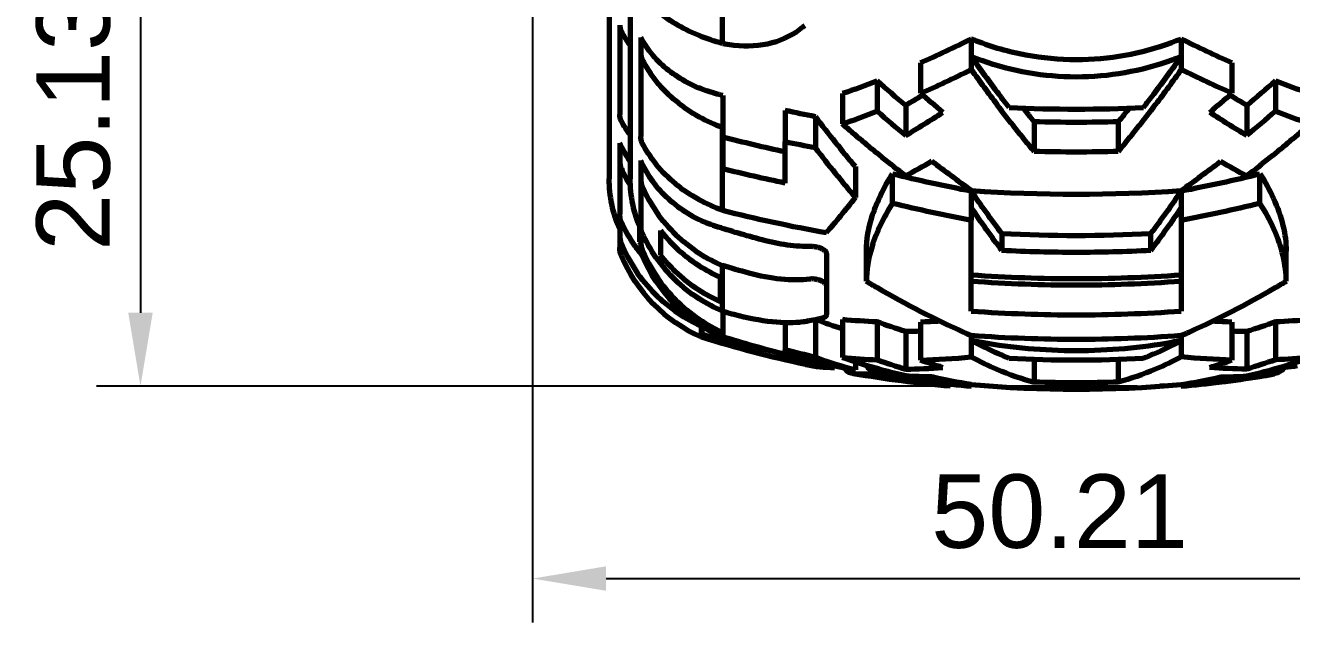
# Model space of a CAD drawing. Header units: millimetres. Extents: x 0 to 1189, y 0 to 841.
# Drawn here: x 160 to 220.4, y 256.1 to 284.5 of the extents above; entities that cross this region are included whole.
import ezdxf

# ---------------------------------------------------------------- set-up
doc = ezdxf.new("R2010")
doc.units = ezdxf.units.MM
doc.header["$LTSCALE"] = 0.75
doc.layers.add('FD_Dimensions', color=7, linetype='Continuous', lineweight=35)
doc.layers.add('Visible', color=7, linetype='Continuous', lineweight=70)
doc.styles.get("Standard").update_dxf_attribs({"font": 'arial.ttf'})
doc.dimstyles.new('Dim-ISO-25', dxfattribs={"dimtxt": 3.5, "dimasz": 3.5, "dimexe": 2.1, "dimexo": 2.1, "dimgap": 1.4, "dimtad": 1, "dimzin": 12, "dimdsep": 46, "dimtxsty": 'Standard', "dimcen": 0, "dimazin": 3, "dimtp": 0.1, "dimtm": 0.1, "dimtfac": 0.714286, "dimtmove": 0, "dimatfit": 3, "dimfxl": 1, "dimtzin": 12, "dimarcsym": 0})

# ---------------------------------------------------------------- blocks, each defined once
blk = doc.blocks.new('*D34')
at = {"layer": 'Defpoints', "color": 0, "transparency": 16777216}
for p in [(184.200561, 301.592455), (234.410561, 292.477258), (234.410561, 258.191342)]:
    blk.add_point(p, dxfattribs=at)
at = {"layer": 'FD_Dimensions', "color": 0, "lineweight": -2, "transparency": 16777216}
for p, q in [((184.200561, 299.492455), (184.200561, 256.091342)), ((234.410561, 290.377258), (234.410561, 256.091342)), ((187.700561, 258.191342), (230.910561, 258.191342))]:
    blk.add_line(p, q, dxfattribs=at)
at = {"layer": 'FD_Dimensions', "color": 0, "transparency": 16777216}
for points in [[(187.700561, 258.774675), (187.700561, 257.608008), (184.200561, 258.191342)], [(230.910561, 258.774675), (230.910561, 257.608008), (234.410561, 258.191342)]]:
    blk.add_solid(points, dxfattribs=at)
at = {"layer": 'FD_Dimensions', "color": 0, "transparency": 16777216, "insert": (209.305561, 261.378347), "char_height": 3.5, "attachment_point": 5}
blk.add_mtext('50.21', dxfattribs=at)
blk = doc.blocks.new('*D36')
at = {"layer": 'Defpoints', "color": 0, "transparency": 16777216}
for p in [(239.910561, 292.477258), (165.522083, 267.346783), (215.100562, 267.346783)]:
    blk.add_point(p, dxfattribs=at)
at = {"layer": 'FD_Dimensions', "color": 0, "lineweight": -2, "transparency": 16777216}
for p, q in [((237.810561, 292.477258), (163.422083, 292.477258)), ((165.522083, 288.977258), (165.522083, 270.846783)), ((213.000562, 267.346783), (163.422083, 267.346783))]:
    blk.add_line(p, q, dxfattribs=at)
at = {"layer": 'FD_Dimensions', "color": 0, "transparency": 16777216}
for points in [[(164.93875, 288.977258), (166.105416, 288.977258), (165.522083, 292.477258)], [(164.93875, 270.846783), (166.105416, 270.846783), (165.522083, 267.346783)]]:
    blk.add_solid(points, dxfattribs=at)
at = {"layer": 'FD_Dimensions', "color": 0, "transparency": 16777216, "insert": (162.333884, 279.912021), "char_height": 3.5, "attachment_point": 5, "rotation": 90}
blk.add_mtext('25.13', dxfattribs=at)

msp = doc.modelspace()

# ---------------------------------------------------------------- linework, layer by layer
at = {"layer": 'Visible', "extrusion": (0, 1, 0)}
for p, q in [((187.851, 338.531), (187.851, 277.223)), ((188.851, 338.531), (188.851, 277.223)), ((193.249, 283.672), (193.249, 289.013)), ((188.351, 284.547), (188.351, 280.289)), ((189.351, 283.959), (189.351, 283.215)), ((205.101, 283.88), (205.101, 283.049)), ((215.101, 283.88), (215.101, 283.049)), ((189.351, 283.215), (189.351, 279.236)), ((205.101, 283.049), (205.101, 282.427)), ((215.101, 283.049), (215.101, 282.427)), ((202.683, 282.741), (202.683, 281.296)), ((217.518, 282.741), (217.518, 281.296)), ((200.616, 281.887), (200.616, 280.443)), ((219.585, 281.887), (219.585, 280.443)), ((193.26, 281.19), (193.26, 279.67)), ((198.962, 281.282), (198.962, 279.837)), ((201.976, 280.717), (201.976, 279.287)), ((218.226, 280.717), (218.226, 279.287)), ((196.231, 280.476), (196.231, 278.98)), ((197.675, 280.182), (197.675, 278.696)), ((208.101, 279.939), (208.101, 278.526)), ((212.101, 279.939), (212.101, 278.526)), ((193.26, 279.67), (193.249, 279.672)), ((193.249, 275.725), (193.249, 279.672)), ((193.26, 279.67), (193.26, 277.703)), ((188.351, 278.929), (188.351, 278.077)), ((196.231, 277.019), (196.231, 278.98)), ((188.351, 278.077), (188.351, 275.538)), ((189.351, 278.091), (189.351, 277.223)), ((199.578, 277.806), (199.578, 276.342)), ((189.351, 277.223), (189.351, 275.019)), ((201.351, 276.068), (201.351, 277.467)), ((218.851, 276.068), (218.851, 277.467)), ((205.101, 276.645), (205.101, 275.851)), ((215.101, 276.645), (215.101, 275.851)), ((205.101, 275.851), (205.101, 275.256)), ((215.101, 275.851), (215.101, 275.256)), ((188.351, 275.431), (188.351, 274.525)), ((205.101, 270.927), (205.101, 275.256)), ((215.101, 275.256), (215.101, 270.927)), ((188.351, 274.525), (188.351, 273.952)), ((189.301, 274.964), (189.301, 274.222)), ((189.351, 275.019), (189.351, 274.232)), ((190.301, 274.762), (190.301, 273.589)), ((206.559, 274.605), (206.559, 273.808)), ((213.642, 274.605), (213.642, 273.808)), ((189.351, 274.232), (189.351, 273.952)), ((198.21, 273.663), (198.21, 272.124)), ((200.101, 272.349), (200.101, 273.781)), ((220.101, 272.349), (220.101, 273.781)), ((193.249, 270.925), (193.249, 273.092)), ((193.154, 271.375), (193.154, 272.537)), ((198.21, 272.124), (198.21, 270.765)), ((193.26, 270.922), (193.26, 269.914)), ((196.231, 270.384), (196.231, 269.074)), ((197.675, 270.529), (197.675, 268.728)), ((198.962, 270.519), (198.962, 268.715)), ((200.616, 270.412), (200.616, 268.609)), ((202.683, 270.401), (202.683, 268.595)), ((217.518, 270.401), (217.518, 268.595)), ((219.585, 270.412), (219.585, 268.609)), ((192.258, 270.21), (192.249, 270.212)), ((192.249, 269.679), (192.249, 270.212)), ((192.26, 270.208), (192.26, 269.821)), ((193.26, 269.914), (193.249, 269.917)), ((193.249, 269.679), (193.249, 269.917)), ((193.26, 269.914), (193.26, 269.695)), ((201.976, 269.949), (201.976, 268.164)), ((205.101, 269.756), (205.101, 269.524)), ((215.101, 269.756), (215.101, 269.524)), ((218.226, 269.949), (218.226, 268.164)), ((195.231, 268.988), (195.231, 269.104)), ((196.231, 268.861), (196.231, 269.074)), ((205.101, 269.524), (205.101, 268.747)), ((215.101, 269.524), (215.101, 268.747)), ((199.578, 268.502), (199.578, 268.122)), ((208.101, 268.634), (208.101, 267.546)), ((212.101, 268.634), (212.101, 267.546)), ((198.578, 268.305), (198.578, 268.243)), ((200.351, 267.935), (200.351, 268.078)), ((201.351, 267.816), (201.351, 267.986)), ((218.851, 267.816), (218.851, 267.986)), ((204.101, 267.444), (204.101, 267.426)), ((204.101, 267.347), (204.101, 267.426)), ((205.101, 267.429), (205.101, 267.348)), ((205.101, 267.347), (205.101, 267.348)), ((214.101, 267.349), (214.101, 267.347)), ((215.101, 267.429), (215.101, 267.348)), ((215.101, 267.348), (215.101, 267.347))]:
    msp.add_line(p, q, dxfattribs=at)
at = {"layer": 'Visible', "extrusion": (2e-16, 0, -1)}
for centre, radius, start, end in [((-193.741, 277.223), 5.891, 336.22295, 0), ((-194.741, 277.223), 5.891, 336.22295, 0), ((-189.351, 273.952), 1, 337.15706, 0), ((-190.351, 273.952), 1, 337.15706, 0), ((-195.226, 276.427), 7.375, 293.80536, 337.15706), ((-196.226, 276.427), 7.375, 293.80536, 337.15706), ((-209.101, 324.04), 56.914, 282.05219, 287.22292), ((-210.101, 324.04), 56.914, 281.11082, 287.22292), ((-209.101, 324.04), 56.914, 275.04006, 279.73491), ((-210.101, 324.04), 56.914, 275.04006, 279.18441), ((-210.101, 324.04), 56.914, 260.81559, 264.95994), ((-209.101, 324.04), 56.914, 264.80858, 264.95994)]:
    msp.add_arc(centre, radius, start, end, dxfattribs=at)
at = {"layer": 'Visible'}
for centre, major_axis, ratio, start_param, end_param in [((201.714, 300.086), (-39.293, 4.36), 0.442498, 1.402988, 1.406198), ((209.638, 313.195), (24.202, 40.386), 0.566078, 4.16175, 4.194417), ((210.101, 324.811), (-55.296, 0), 0.800544, 1.512894, 1.628699), ((202.199, 320.388), (31.652, 37.53), 0.652552, 3.972892, 4.014286), ((208.512, 312.402), (-24.249, 40.464), 0.566075, 2.088719, 2.130474), ((211.853, 312.477), (24.356, 40.644), 0.566085, 4.052527, 4.108939), ((216.37, 316.033), (-24.155, 40.307), 0.566061, 2.345898, 2.383546), ((200.037, 311.093), (9.631, 40.451), 0.315934, 3.67214, 3.758706), ((210.101, 321.999), (-56.845, 0), 0.800544, 1.482724, 1.658869), ((209.573, 318.826), (-53.272, 17.376), 0.774632, 1.668077, 1.7368), ((210.628, 318.826), (53.272, 17.376), 0.774632, 4.546385, 4.615108), ((201.704, 296.895), (-38.657, 10.533), 0.681227, 1.537569, 1.540781), ((206.596, 313.077), (18.065, 41.735), 0.546678, 3.481206, 3.510671), ((202.199, 317.676), (0.988, 49.085), 0.815071, 3.08531, 3.126704), ((208.512, 314.325), (-0.673, 47.169), 0.707036, 2.88242, 2.924175), ((210.101, 323.889), (-55.296, 0), 0.999898, 1.512894, 1.628699), ((209.638, 314.223), (0.671, 47.078), 0.707037, 3.368047, 3.400714), ((199.037, 309.821), (0.606, 41.578), 0.384604, 3.065465, 3.150778), ((200.037, 309.656), (-0.357, 41.581), 0.384757, 3.062757, 3.090609), ((208.573, 322.984), (-22.382, 51.37), 0.976851, 2.57183, 2.640553), ((209.573, 323.14), (-8.774, 55.343), 0.980088, 2.831003, 2.899726), ((210.101, 324.048), (-56.845, 0), 0.999898, 1.482724, 1.658869), ((210.628, 323.14), (8.774, 55.343), 0.980088, 3.383459, 3.452182), ((211.853, 314.538), (0.675, 47.378), 0.707037, 3.258818, 3.315229), ((216.37, 314.776), (-0.672, 46.986), 0.707035, 3.139586, 3.177234)]:
    msp.add_ellipse(centre, major_axis=major_axis, ratio=ratio, start_param=start_param, end_param=end_param, dxfattribs=at)
at = {"layer": 'Visible', "extrusion": (2e-16, 0, -1)}
for centre, major_axis, ratio, start_param, end_param in [((202.137, 320.333), (30.461, 36.123), 0.652595, 2.268905, 2.311916), ((218.065, 320.333), (-30.461, 36.123), 0.652595, 3.971269, 4.014281), ((210.086, 323.863), (54.634, 0), 0.82097, 1.883867, 1.890704), ((210.563, 313.195), (-24.202, 40.386), 0.566078, 4.16175, 4.194417), ((210.892, 310.616), (-14.262, 39.666), 0.41189, 3.988324, 4.013198), ((209.309, 310.616), (14.262, 39.666), 0.41189, 2.269988, 2.294861), ((189.352, 280.289), (1.002, 0), 0.788026, 2.743393, 3.141762), ((210.095, 323.886), (54.664, 0), 0.82097, 1.800003, 1.827219), ((210.101, 323.706), (54.708, 0), 0.800544, 1.534231, 1.607362), ((211.689, 312.402), (24.249, 40.464), 0.566075, 2.088719, 2.130474), ((218.002, 320.388), (-31.652, 37.53), 0.652552, 3.972892, 4.014286), ((190.352, 279.236), (1.002, 0), 0.820985, 2.743413, 3.141782), ((210.099, 322.268), (55.083, 0), 0.82097, 1.825309, 1.881475), ((210.096, 323.901), (56.445, 0), 0.820979, 1.792671, 1.818979), ((210.101, 323.715), (56.484, 0), 0.800544, 1.53538, 1.606212), ((210.099, 322.271), (56.838, 0.001), 0.820988, 1.8173, 1.871592), ((203.831, 316.033), (24.155, 40.307), 0.566061, 2.345898, 2.383546), ((208.348, 312.477), (-24.356, 40.644), 0.566085, 4.052527, 4.108939), ((205.281, 308.408), (-10.283, 40.255), 0.303861, 3.760577, 3.851924), ((214.92, 308.408), (10.283, 40.255), 0.303861, 2.431261, 2.522609), ((189.352, 275.538), (1.002, 0), 0.939701, 2.743574, 3.141943), ((190.352, 275.019), (1.002, 0), 0.957236, 2.743643, 3.142012), ((210.089, 324.625), (54.642, 0.003), 0.957246, 1.848195, 1.890762), ((210.101, 317.801), (-54.795, 0), 0.789963, 4.647709, 4.777069), ((210.091, 324.644), (56.426, 0.001), 0.957233, 1.850727, 1.873904), ((202.138, 317.638), (0.949, 47.243), 0.81507, 3.156488, 3.199499), ((208.502, 314.25), (-0.643, 45.342), 0.707047, 3.366615, 3.410137), ((211.699, 314.25), (0.643, 45.342), 0.707047, 2.873048, 2.91657), ((218.063, 317.638), (-0.949, 47.243), 0.81507, 3.083686, 3.126697), ((209.099, 324.074), (56.838, 0.014), 0.999392, 1.817532, 1.871823), ((210.099, 323.969), (-56.838, 0.023), 0.999787, -1.324716, -1.270424), ((210.096, 323.778), (-56.445, 0.01), 0.999787, -1.349101, -1.322793), ((210.563, 314.223), (-0.671, 47.078), 0.707037, 3.368047, 3.400714), ((211.689, 314.325), (0.673, 47.169), 0.707036, 2.88242, 2.924175), ((218.002, 317.676), (-0.988, 49.085), 0.815071, 3.08531, 3.126704), ((219.164, 309.821), (-0.606, 41.578), 0.384604, 3.088164, 3.125392), ((203.831, 314.776), (0.672, 46.986), 0.707035, 3.139586, 3.177234), ((208.348, 314.538), (-0.675, 47.378), 0.707037, 3.258818, 3.315229), ((210.101, 323.988), (-56.484, 0), 0.999898, 4.676973, 4.747805)]:
    msp.add_ellipse(centre, major_axis=major_axis, ratio=ratio, start_param=start_param, end_param=end_param, dxfattribs=at)
at = {"layer": 'Visible'}
for points, knots in [([(193.249, 283.672), (192.876, 283.771), (192.491, 283.897), (191.717, 284.21), (191.333, 284.404), (190.69, 284.793), (190.37, 285.025), (189.827, 285.516), (189.601, 285.774), (189.429, 286.021)], [-4.0816675, -4.0816675, -4.0816675, -4.0816675, -3.9618291, -3.9618291, -3.8252836, -3.8252836, -3.6886674, -3.6886674, -3.5563533, -3.5563533, -3.5563533, -3.5563533]), ([(188.351, 284.547), (188.351, 284.448), (188.38, 284.332), (188.428, 284.239), (188.428, 284.238), (188.429, 284.237)], [0.44681284, 0.44681284, 0.44681284, 0.44681284, 0.48438099, 0.48438099, 0.4848196, 0.4848196, 0.4848196, 0.4848196]), ([(193.372, 283.649), (193.512, 283.623), (193.652, 283.602), (194.423, 283.517), (195.041, 283.558), (196.166, 283.857), (196.665, 284.11), (197.105, 284.48), (197.134, 284.505), (197.163, 284.531)], [2.3628766, 2.3628766, 2.3628766, 2.3628766, 2.4067943, 2.4067943, 2.6057136, 2.6057136, 2.8021395, 2.8021395, 2.8164491, 2.8164491, 2.8164491, 2.8164491]), ([(192.905, 281.285), (192.763, 281.324), (192.626, 281.366), (192.159, 281.526), (191.806, 281.679), (191.148, 282.042), (190.842, 282.253), (190.327, 282.679), (190.07, 282.933), (189.652, 283.45), (189.484, 283.709), (189.351, 283.959)], [0.1749452, 0.1749452, 0.1749452, 0.1749452, 0.2173491, 0.2173491, 0.3265611, 0.3265611, 0.4357731, 0.4357731, 0.5457679, 0.5457679, 0.6437449, 0.6437449, 0.6437449, 0.6437449]), ([(215.101, 283.88), (214.945, 283.816), (214.789, 283.755), (213.191, 283.165), (211.656, 282.892), (210.101, 282.892), (209.294, 282.892), (208.49, 282.966), (206.89, 283.262), (206.102, 283.486), (205.263, 283.814), (205.182, 283.847), (205.101, 283.88)], [-0.518152, -0.518152, -0.518152, -0.518152, -0.466771, -0.466771, 0, 0, 0, 0.242094, 0.242094, 0.49014, 0.49014, 0.516964, 0.516964, 0.516964, 0.516964]), ([(189.351, 283.215), (189.351, 283.113), (189.38, 282.991), (189.428, 282.895), (189.428, 282.894), (189.429, 282.893)], [0.44681284, 0.44681284, 0.44681284, 0.44681284, 0.48438099, 0.48438099, 0.4848196, 0.4848196, 0.4848196, 0.4848196]), ([(206.901, 280.618), (206.737, 280.829), (206.573, 281.041), (205.969, 281.838), (205.532, 282.438), (205.101, 283.049)], [-17.4027571, -17.4027571, -17.4027571, -17.4027571, -17.3134646, -17.3134646, -17.0726949, -17.0726949, -17.0726949, -17.0726949]), ([(215.101, 283.049), (214.952, 282.988), (214.801, 282.93), (213.204, 282.343), (211.663, 282.07), (210.101, 282.07), (208.558, 282.07), (207.037, 282.336), (205.437, 282.915), (205.268, 282.98), (205.101, 283.049)], [-0.517978, -0.517978, -0.517978, -0.517978, -0.468741, -0.468741, 0, 0, 0, 0.46273, 0.46273, 0.518108, 0.518108, 0.518108, 0.518108]), ([(213.301, 280.618), (213.464, 280.829), (213.628, 281.041), (214.232, 281.838), (214.669, 282.438), (215.101, 283.049)], [18.8821952, 18.8821952, 18.8821952, 18.8821952, 18.9714877, 18.9714877, 19.2122574, 19.2122574, 19.2122574, 19.2122574]), ([(189.429, 282.893), (189.602, 282.552), (189.83, 282.195), (190.377, 281.518), (190.698, 281.2), (191.343, 280.668), (191.726, 280.404), (192.497, 279.979), (192.879, 279.808), (193.249, 279.672)], [3.5813627, 3.5813627, 3.5813627, 3.5813627, 3.7158313, 3.7158313, 3.8534291, 3.8534291, 3.9901307, 3.9901307, 4.1091636, 4.1091636, 4.1091636, 4.1091636]), ([(205.101, 282.427), (205.504, 281.858), (205.912, 281.3), (206.913, 279.978), (207.509, 279.233), (208.101, 278.526)], [17.408031, 17.408031, 17.408031, 17.408031, 17.632683, 17.632683, 17.9554931, 17.9554931, 17.9554931, 17.9554931]), ([(215.101, 282.427), (214.697, 281.858), (214.289, 281.3), (213.288, 279.978), (212.692, 279.233), (212.101, 278.526)], [-19.5470654, -19.5470654, -19.5470654, -19.5470654, -19.3224133, -19.3224133, -18.9996033, -18.9996033, -18.9996033, -18.9996033]), ([(201.976, 277.363), (201.6, 277.651), (201.223, 277.948), (200.218, 278.759), (199.59, 279.288), (198.962, 279.837)], [6.940353, 6.940353, 6.940353, 6.940353, 7.0935578, 7.0935578, 7.3468953, 7.3468953, 7.3468953, 7.3468953]), ([(218.226, 277.363), (218.601, 277.651), (218.978, 277.948), (219.983, 278.759), (220.611, 279.288), (221.239, 279.837)], [-5.6143586, -5.6143586, -5.6143586, -5.6143586, -5.4611539, -5.4611539, -5.2078164, -5.2078164, -5.2078164, -5.2078164]), ([(188.851, 278.065), (188.85, 278.066), (188.85, 278.067), (188.652, 278.346), (188.484, 278.642), (188.351, 278.929)], [0.54556974, 0.54556974, 0.54556974, 0.54556974, 0.54576787, 0.54576787, 0.6437449, 0.6437449, 0.6437449, 0.6437449]), ([(193.249, 275.725), (192.876, 275.86), (192.491, 276.031), (191.717, 276.457), (191.333, 276.719), (190.69, 277.248), (190.37, 277.563), (189.827, 278.23), (189.601, 278.581), (189.429, 278.917)], [0.2897036, 0.2897036, 0.2897036, 0.2897036, 0.409542, 0.409542, 0.5460875, 0.5460875, 0.6827036, 0.6827036, 0.8150178, 0.8150178, 0.8150178, 0.8150178]), ([(188.351, 278.077), (188.351, 277.96), (188.38, 277.821), (188.428, 277.711), (188.428, 277.71), (188.429, 277.709)], [0.44681284, 0.44681284, 0.44681284, 0.44681284, 0.48438099, 0.48438099, 0.4848196, 0.4848196, 0.4848196, 0.4848196]), ([(192.905, 274.973), (192.763, 275.018), (192.626, 275.067), (192.159, 275.253), (191.806, 275.432), (191.148, 275.856), (190.842, 276.101), (190.327, 276.598), (190.07, 276.894), (189.652, 277.497), (189.484, 277.799), (189.351, 278.091)], [0.1749452, 0.1749452, 0.1749452, 0.1749452, 0.2173491, 0.2173491, 0.3265611, 0.3265611, 0.4357731, 0.4357731, 0.5457679, 0.5457679, 0.6437449, 0.6437449, 0.6437449, 0.6437449]), ([(189.351, 277.223), (189.351, 277.103), (189.38, 276.962), (189.428, 276.85), (189.428, 276.849), (189.429, 276.848)], [0.44681284, 0.44681284, 0.44681284, 0.44681284, 0.48438099, 0.48438099, 0.4848196, 0.4848196, 0.4848196, 0.4848196]), ([(200.101, 273.781), (200.101, 274.322), (200.199, 274.898), (200.607, 276.136), (200.926, 276.794), (201.351, 277.467)], [-11.8170159, -11.8170159, -11.8170159, -11.8170159, -11.4510759, -11.4510759, -11.0675291, -11.0675291, -11.0675291, -11.0675291]), ([(218.851, 277.467), (219.098, 277.075), (219.31, 276.688), (219.897, 275.409), (220.101, 274.56), (220.101, 273.781)], [-3.0749506, -3.0749506, -3.0749506, -3.0749506, -2.8515132, -2.8515132, -2.3258589, -2.3258589, -2.3258589, -2.3258589]), ([(189.429, 276.848), (189.602, 276.45), (189.83, 276.033), (190.377, 275.245), (190.698, 274.874), (191.343, 274.253), (191.726, 273.946), (192.497, 273.45), (192.879, 273.251), (193.249, 273.092)], [-0.8176817, -0.8176817, -0.8176817, -0.8176817, -0.683213, -0.683213, -0.5456153, -0.5456153, -0.4089137, -0.4089137, -0.2898807, -0.2898807, -0.2898807, -0.2898807]), ([(201.351, 276.068), (200.909, 275.366), (200.582, 274.678), (200.191, 273.434), (200.101, 272.876), (200.101, 272.349)], [11.0190937, 11.0190937, 11.0190937, 11.0190937, 11.4175674, 11.4175674, 11.7676704, 11.7676704, 11.7676704, 11.7676704]), ([(220.101, 272.349), (220.101, 273.123), (219.906, 273.959), (219.333, 275.242), (219.112, 275.653), (218.851, 276.068)], [2.3083419, 2.3083419, 2.3083419, 2.3083419, 2.8208083, 2.8208083, 3.0565445, 3.0565445, 3.0565445, 3.0565445]), ([(189.419, 273.591), (189.306, 273.726), (189.197, 273.867), (188.827, 274.387), (188.601, 274.789), (188.429, 275.173)], [-3.7395709, -3.7395709, -3.7395709, -3.7395709, -3.6886674, -3.6886674, -3.5563533, -3.5563533, -3.5563533, -3.5563533]), ([(188.351, 274.525), (188.351, 274.4), (188.38, 274.253), (188.428, 274.136), (188.428, 274.134), (188.429, 274.133)], [0.44681284, 0.44681284, 0.44681284, 0.44681284, 0.48438099, 0.48438099, 0.4848196, 0.4848196, 0.4848196, 0.4848196]), ([(193.249, 270.925), (192.876, 271.083), (192.491, 271.283), (191.717, 271.778), (191.333, 272.085), (190.69, 272.701), (190.37, 273.068), (189.827, 273.846), (189.601, 274.256), (189.429, 274.647)], [-4.0816675, -4.0816675, -4.0816675, -4.0816675, -3.9618291, -3.9618291, -3.8252836, -3.8252836, -3.6886674, -3.6886674, -3.5563533, -3.5563533, -3.5563533, -3.5563533]), ([(190.301, 274.762), (190.526, 274.471), (190.77, 274.201), (191.338, 273.656), (191.721, 273.349), (192.463, 272.873), (192.812, 272.688), (193.154, 272.537)], [-0.6503544, -0.6503544, -0.6503544, -0.6503544, -0.5458766, -0.5458766, -0.409261, -0.409261, -0.2999653, -0.2999653, -0.2999653, -0.2999653]), ([(188.429, 274.133), (188.602, 273.718), (188.83, 273.283), (189.377, 272.459), (189.698, 272.072), (190.343, 271.425), (190.726, 271.104), (191.497, 270.585), (191.879, 270.378), (192.249, 270.212)], [3.5813627, 3.5813627, 3.5813627, 3.5813627, 3.7158313, 3.7158313, 3.8534291, 3.8534291, 3.9901307, 3.9901307, 4.1091636, 4.1091636, 4.1091636, 4.1091636]), ([(189.351, 274.232), (189.351, 274.107), (189.38, 273.959), (189.428, 273.842), (189.428, 273.841), (189.429, 273.839)], [0.44681284, 0.44681284, 0.44681284, 0.44681284, 0.48438099, 0.48438099, 0.4848196, 0.4848196, 0.4848196, 0.4848196]), ([(197.489, 273.996), (197.122, 273.992), (196.737, 274.017), (195.944, 274.124), (195.542, 274.206), (195.137, 274.316), (195.132, 274.317), (195.128, 274.318)], [-0.2529301, -0.2529301, -0.2529301, -0.2529301, -0.1264637, -0.1264637, -0.0014004, -0.0014004, 0, 0, 0, 0]), ([(198.21, 273.663), (198.21, 273.678), (198.206, 273.694), (198.189, 273.732), (198.172, 273.754), (198.118, 273.807), (198.077, 273.837), (197.98, 273.889), (197.927, 273.912), (197.81, 273.952), (197.747, 273.969), (197.616, 273.991), (197.549, 273.997), (197.489, 273.996)], [0.0012841, 0.0012841, 0.0012841, 0.0012841, 0.0119664, 0.0119664, 0.0262367, 0.0262367, 0.0457703, 0.0457703, 0.0639225, 0.0639225, 0.0834241, 0.0834241, 0.1043282, 0.1043282, 0.1043282, 0.1043282]), ([(189.429, 273.839), (189.602, 273.424), (189.83, 272.989), (190.377, 272.165), (190.698, 271.778), (191.343, 271.13), (191.726, 270.809), (192.497, 270.29), (192.879, 270.083), (193.249, 269.917)], [3.5813627, 3.5813627, 3.5813627, 3.5813627, 3.7158313, 3.7158313, 3.8534291, 3.8534291, 3.9901307, 3.9901307, 4.1091636, 4.1091636, 4.1091636, 4.1091636]), ([(193.154, 271.375), (192.811, 271.526), (192.46, 271.711), (191.716, 272.187), (191.333, 272.493), (190.767, 273.035), (190.524, 273.302), (190.301, 273.589)], [-4.069161, -4.069161, -4.069161, -4.069161, -3.9594341, -3.9594341, -3.8229021, -3.8229021, -3.7194059, -3.7194059, -3.7194059, -3.7194059]), ([(213.642, 273.808), (212.431, 273.749), (211.244, 273.72), (208.957, 273.72), (207.77, 273.749), (206.559, 273.808)], [-20.3932221, -20.3932221, -20.3932221, -20.3932221, -20.0502167, -20.0502167, -19.7072114, -19.7072114, -19.7072114, -19.7072114]), ([(197.416, 272.45), (196.994, 272.399), (196.526, 272.397), (195.534, 272.494), (195.017, 272.591), (194.502, 272.733)], [-0.3219243, -0.3219243, -0.3219243, -0.3219243, -0.1609373, -0.1609373, 0, 0, 0, 0]), ([(198.21, 272.124), (198.21, 272.139), (198.206, 272.155), (198.189, 272.193), (198.172, 272.216), (198.118, 272.268), (198.076, 272.298), (197.979, 272.351), (197.926, 272.373), (197.809, 272.413), (197.746, 272.429), (197.614, 272.451), (197.548, 272.456), (197.462, 272.454), (197.438, 272.452), (197.416, 272.45)], [0.0011854, 0.0011854, 0.0011854, 0.0011854, 0.0118921, 0.0118921, 0.0261366, 0.0261366, 0.045713, 0.045713, 0.0638758, 0.0638758, 0.0833592, 0.0833592, 0.1044028, 0.1044028, 0.1129139, 0.1129139, 0.1129139, 0.1129139]), ([(205.101, 269.756), (204.98, 269.808), (204.86, 269.86), (203.397, 270.509), (202.015, 271.22), (200.454, 272.136), (200.278, 272.242), (200.101, 272.349)], [-6.7908419, -6.7908419, -6.7908419, -6.7908419, -6.742069, -6.742069, -6.2007054, -6.2007054, -6.1314654, -6.1314654, -6.1314654, -6.1314654]), ([(205.101, 272.653), (206.816, 272.532), (208.504, 272.474), (211.698, 272.474), (213.385, 272.532), (215.101, 272.653)], [-7.07885, -7.07885, -7.07885, -7.07885, -6.5997659, -6.5997659, -6.1206818, -6.1206818, -6.1206818, -6.1206818]), ([(205.101, 272.356), (206.817, 272.231), (208.507, 272.171), (211.694, 272.171), (213.384, 272.231), (215.101, 272.356)], [-19.4779848, -19.4779848, -19.4779848, -19.4779848, -19.0000188, -19.0000188, -18.5220528, -18.5220528, -18.5220528, -18.5220528]), ([(220.101, 272.349), (219.924, 272.242), (219.747, 272.136), (218.186, 271.22), (216.805, 270.509), (215.341, 269.86), (215.221, 269.808), (215.101, 269.756)], [-6.0159843, -6.0159843, -6.0159843, -6.0159843, -5.9467443, -5.9467443, -5.4053806, -5.4053806, -5.3566078, -5.3566078, -5.3566078, -5.3566078]), ([(193.372, 270.889), (193.512, 270.848), (193.652, 270.809), (194.423, 270.606), (195.041, 270.488), (196.166, 270.368), (196.665, 270.365), (197.105, 270.427), (197.134, 270.432), (197.163, 270.436)], [2.3628766, 2.3628766, 2.3628766, 2.3628766, 2.4067943, 2.4067943, 2.6057136, 2.6057136, 2.8021395, 2.8021395, 2.8164491, 2.8164491, 2.8164491, 2.8164491]), ([(205.101, 270.927), (206.817, 270.806), (208.505, 270.748), (211.696, 270.748), (213.384, 270.806), (215.101, 270.927)], [-20.2998931, -20.2998931, -20.2998931, -20.2998931, -19.8212787, -19.8212787, -19.3426644, -19.3426644, -19.3426644, -19.3426644]), ([(197.978, 270.59), (198.014, 270.598), (198.045, 270.607), (198.124, 270.637), (198.162, 270.663), (198.198, 270.71), (198.206, 270.729), (198.209, 270.75), (198.21, 270.755), (198.21, 270.76), (198.21, 270.765)], [0.57737749, 0.57737749, 0.57737749, 0.57737749, 0.59475126, 0.59475126, 0.62625191, 0.62625191, 0.6448508, 0.6448508, 0.6448508, 0.64934479, 0.64934479, 0.64934479, 0.64934479]), ([(215.101, 269.756), (213.383, 269.632), (211.693, 269.573), (208.508, 269.573), (206.818, 269.632), (205.101, 269.756)], [-6.920639, -6.920639, -6.920639, -6.920639, -6.4429476, -6.4429476, -5.9652563, -5.9652563, -5.9652563, -5.9652563]), ([(206.901, 268.691), (206.737, 268.753), (206.573, 268.818), (205.969, 269.074), (205.532, 269.288), (205.101, 269.524)], [-17.4027571, -17.4027571, -17.4027571, -17.4027571, -17.3134646, -17.3134646, -17.0726949, -17.0726949, -17.0726949, -17.0726949]), ([(215.101, 269.524), (214.952, 269.493), (214.801, 269.464), (213.204, 269.17), (211.663, 269.035), (210.101, 269.035), (208.558, 269.035), (207.037, 269.166), (205.437, 269.457), (205.268, 269.489), (205.101, 269.524)], [-0.517978, -0.517978, -0.517978, -0.517978, -0.468741, -0.468741, 0, 0, 0, 0.46273, 0.46273, 0.518108, 0.518108, 0.518108, 0.518108]), ([(213.301, 268.691), (213.464, 268.753), (213.628, 268.818), (214.232, 269.074), (214.669, 269.288), (215.101, 269.524)], [18.8821952, 18.8821952, 18.8821952, 18.8821952, 18.9714877, 18.9714877, 19.2122574, 19.2122574, 19.2122574, 19.2122574]), ([(201.976, 267.837), (201.6, 267.921), (201.223, 268.015), (200.218, 268.291), (199.59, 268.489), (198.962, 268.715)], [6.940353, 6.940353, 6.940353, 6.940353, 7.0935578, 7.0935578, 7.3468953, 7.3468953, 7.3468953, 7.3468953]), ([(205.101, 268.747), (205.504, 268.53), (205.912, 268.332), (206.913, 267.907), (207.509, 267.705), (208.101, 267.546)], [17.408031, 17.408031, 17.408031, 17.408031, 17.632683, 17.632683, 17.9554931, 17.9554931, 17.9554931, 17.9554931]), ([(215.101, 268.747), (214.697, 268.53), (214.289, 268.332), (213.288, 267.907), (212.692, 267.705), (212.101, 267.546)], [-19.5470654, -19.5470654, -19.5470654, -19.5470654, -19.3224133, -19.3224133, -18.9996033, -18.9996033, -18.9996033, -18.9996033]), ([(218.226, 267.837), (218.601, 267.921), (218.978, 268.015), (219.983, 268.291), (220.611, 268.489), (221.239, 268.715)], [-5.6143586, -5.6143586, -5.6143586, -5.6143586, -5.4611539, -5.4611539, -5.2078164, -5.2078164, -5.2078164, -5.2078164]), ([(200.351, 267.935), (199.909, 267.903), (199.582, 267.913), (199.201, 268.015), (199.111, 268.092), (199.101, 268.2)], [11.0190937, 11.0190937, 11.0190937, 11.0190937, 11.4175674, 11.4175674, 11.7479848, 11.7479848, 11.7479848, 11.7479848]), ([(201.351, 267.816), (200.909, 267.853), (200.582, 267.935), (200.256, 268.136), (200.176, 268.223), (200.135, 268.325)], [11.0190937, 11.0190937, 11.0190937, 11.0190937, 11.4175674, 11.4175674, 11.6434352, 11.6434352, 11.6434352, 11.6434352]), ([(220.066, 268.325), (219.995, 268.15), (219.811, 268.018), (219.333, 267.876), (219.112, 267.838), (218.851, 267.816)], [2.4323887, 2.4323887, 2.4323887, 2.4323887, 2.8208083, 2.8208083, 3.0565445, 3.0565445, 3.0565445, 3.0565445])]:
    msp.add_open_spline(points, degree=3, knots=knots, dxfattribs=at)
for points in [[(188.429, 284.237), (188.546, 284.016), (188.688, 283.788), (188.851, 283.564)], [(205.101, 283.88), (204.277, 283.468), (203.466, 283.087), (202.683, 282.741)], [(217.518, 282.741), (216.735, 283.086), (215.924, 283.468), (215.101, 283.88)], [(202.683, 281.296), (203.463, 281.637), (204.274, 282.016), (205.101, 282.427)], [(217.518, 281.296), (216.738, 281.637), (215.927, 282.016), (215.101, 282.427)], [(201.976, 280.717), (201.521, 281.096), (201.068, 281.486), (200.616, 281.887)], [(219.585, 281.887), (219.134, 281.486), (218.68, 281.096), (218.226, 280.717)], [(202.783, 281.208), (202.513, 281.04), (202.244, 280.876), (201.976, 280.717)], [(218.226, 280.717), (217.957, 280.876), (217.688, 281.04), (217.418, 281.208)], [(188.851, 279.317), (188.688, 279.538), (188.546, 279.764), (188.429, 279.983)], [(199.578, 277.806), (198.953, 278.543), (198.314, 279.34), (197.675, 280.182)], [(201.976, 279.287), (202.563, 279.635), (203.153, 280.003), (203.743, 280.388)], [(218.226, 279.287), (217.638, 279.635), (217.048, 280.003), (216.458, 280.388)], [(199.578, 276.342), (198.953, 277.074), (198.314, 277.862), (197.675, 278.696)], [(188.429, 277.709), (188.548, 277.44), (188.693, 277.163), (188.86, 276.891)], [(201.351, 277.467), (202.564, 277.167), (203.821, 276.891), (205.101, 276.645)], [(215.101, 276.645), (216.38, 276.891), (217.637, 277.167), (218.851, 277.467)], [(206.559, 274.605), (206.063, 275.253), (205.574, 275.939), (205.101, 276.645)], [(215.101, 276.645), (214.628, 275.939), (214.138, 275.253), (213.642, 274.605)], [(193.249, 275.725), (194.833, 275.324), (196.498, 274.963), (198.197, 274.662)], [(188.36, 275.41), (188.357, 275.417), (188.354, 275.424), (188.351, 275.431)], [(189.351, 274.159), (189.334, 274.18), (189.317, 274.201), (189.301, 274.222)], [(198.963, 270.075), (198.541, 270.202), (198.116, 270.354), (197.69, 270.532)], [(203.603, 270.441), (203.293, 270.423), (202.986, 270.41), (202.683, 270.401)], [(217.518, 270.401), (217.215, 270.41), (216.908, 270.423), (216.598, 270.441)], [(202.683, 269.966), (202.447, 269.957), (202.211, 269.951), (201.976, 269.949)], [(218.226, 269.949), (217.99, 269.951), (217.754, 269.957), (217.518, 269.966)], [(199.578, 268.122), (198.953, 268.271), (198.314, 268.472), (197.675, 268.728)], [(202.683, 268.595), (203.463, 268.615), (204.274, 268.666), (205.101, 268.747)], [(217.518, 268.595), (216.738, 268.615), (215.927, 268.665), (215.101, 268.747)], [(198.578, 268.243), (198.424, 268.294), (198.269, 268.348), (198.113, 268.405)], [(201.976, 268.164), (202.563, 268.167), (203.153, 268.193), (203.743, 268.241)], [(218.226, 268.164), (217.638, 268.167), (217.048, 268.193), (216.458, 268.241)]]:
    msp.add_open_spline(points, degree=3, dxfattribs=at)

# ---------------------------------------------------------------- dimensions: what is measured, and where the dimension line sits
at = {"layer": 'FD_Dimensions'}
dim = msp.add_linear_dim(base=(234.411, 258.191), p1=(184.201, 301.592), p2=(234.411, 292.477), dimstyle='Dim-ISO-25', override={"dimlfac": 1, "dimclrd": 0, "dimclre": 0}, dxfattribs=at)
dim.commit()
dim.dimension.update_dxf_attribs({"geometry": '*D34', "text_midpoint": (209.306, 261.378)})
dim = msp.add_linear_dim(base=(165.522, 267.347), p1=(239.911, 292.477), p2=(215.101, 267.347), angle=90, dimstyle='Dim-ISO-25', override={"dimlfac": 1, "dimclrd": 0, "dimclre": 0}, dxfattribs=at)
dim.commit()
dim.dimension.update_dxf_attribs({"geometry": '*D36', "text_midpoint": (162.334, 279.912)})

doc.saveas('drawing.dxf')
